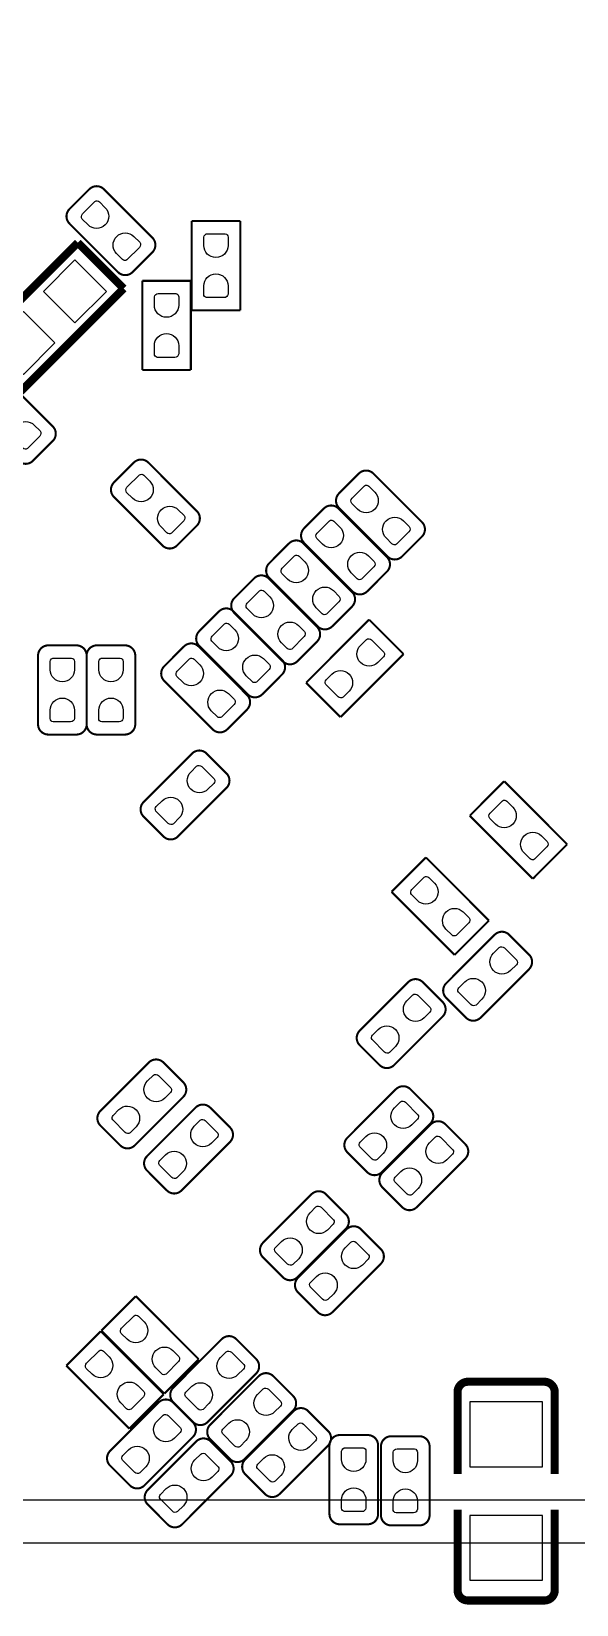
# Model space of a CAD drawing. Extents: x -10 to 106, y -8 to 52.
# Drawn here: x 53.65 to 60.38, y 21.72 to 41.12 of the extents above; entities that cross this region are included whole.
import ezdxf

# ---------------------------------------------------------------- set-up
doc = ezdxf.new("R2010")
doc.units = 0
for name, color, linetype in [('PG_ASSEMBLY_BOTTOM', 12, 'CONTINUOUS'), ('PG_SILKSCREEN_BOTTOM', 7, 'CONTINUOUS'), ('PIN_BOTTOM', 240, 'CONTINUOUS')]:
    doc.layers.add(name, color=color, linetype=linetype)

msp = doc.modelspace()

# ---------------------------------------------------------------- linework, layer by layer
at = {"layer": 'PG_ASSEMBLY_BOTTOM'}
msp.add_lwpolyline([(13.428574, 45.150507), (89.57879, 45.150507), (89.57879, 36.825707), (89.578586, 36.825707, 1.000018), (89.578586, 31.32549), (89.57879, 31.32549), (89.57879, 23.000691), (13.428574, 23.000691)], format="xyb", dxfattribs=at)
for points, const_width in [([(54.548303, 39.170178, 0.414173), (54.368675, 39.170178)], 0.0254), ([(54.123895, 38.925373, 0.414232), (54.123895, 38.74577)], 0.0254), ([(55.146575, 38.392278, 0.414169), (55.146575, 38.571881)], 0.0254), ([(54.722166, 38.147473, 0.414228), (54.90177, 38.147473)], 0.0254), ([(53.917469, 36.065282, 0.414169), (53.917469, 36.244886)], 0.0254), ([(53.49306, 35.820477, 0.414228), (53.672664, 35.820477)], 0.0254), ([(55.097324, 35.798735, 0.414228), (54.917721, 35.798735)], 0.0254), ([(57.874357, 35.66348, 0.414228), (57.694754, 35.66348)], 0.0254), ([(54.672916, 35.553929, 0.414169), (54.672916, 35.374326)], 0.0254), ([(57.449949, 35.418674, 0.414169), (57.449949, 35.239071)], 0.0254), ([(55.695596, 35.020834, 0.414232), (55.695596, 35.200438)], 0.0254), ([(57.443294, 35.232416, 0.414228), (57.26369, 35.232416)], 0.0254), ([(57.018885, 34.987611, 0.414169), (57.018885, 34.808008)], 0.0254), ([(58.472629, 34.885579, 0.414232), (58.472629, 35.065183)], 0.0254), ([(55.271187, 34.776029, 0.414173), (55.450816, 34.776029)], 0.0254), ([(57.012256, 34.801353, 0.414228), (56.832652, 34.801353)], 0.0254), ([(56.587847, 34.556548, 0.414169), (56.587847, 34.376944)], 0.0254), ([(58.041565, 34.454516, 0.414232), (58.041565, 34.634119)], 0.0254), ([(58.04822, 34.640774, 0.414173), (58.227849, 34.640774)], 0.0254), ([(56.581192, 34.370315, 0.414228), (56.401589, 34.370315)], 0.0254), ([(57.610527, 34.023452, 0.414232), (57.610527, 34.203056)], 0.0254), ([(57.617157, 34.209711, 0.414173), (57.796786, 34.209711)], 0.0254), ([(56.148656, 33.963153, 0.414228), (55.969052, 33.963153)], 0.0254), ([(56.156784, 34.12551, 0.414169), (56.156784, 33.945906)], 0.0254), ([(57.179464, 33.592414, 0.414232), (57.179464, 33.772018)], 0.0254), ([(57.186119, 33.778647, 0.414173), (57.365748, 33.778647)], 0.0254), ([(55.716856, 33.531353, 0.414228), (55.537252, 33.531353)], 0.0254), ([(55.724247, 33.718348, 0.414169), (55.724247, 33.538744)], 0.0254), ([(53.862884, 33.544637, 0.414214), (53.735884, 33.417637)], 0.0254), ([(54.336086, 33.417637, 0.414135), (54.209086, 33.544637)], 0.0254), ([(54.462299, 33.544637, 0.414214), (54.335299, 33.417637)], 0.0254), ([(54.935501, 33.417637, 0.414135), (54.808501, 33.544637)], 0.0254), ([(56.746927, 33.185252, 0.414232), (56.746927, 33.364856)], 0.0254), ([(55.292447, 33.286548, 0.414169), (55.292447, 33.106944)], 0.0254), ([(56.755055, 33.347609, 0.414173), (56.934684, 33.347609)], 0.0254), ([(56.315127, 32.753452, 0.414232), (56.315127, 32.933056)], 0.0254), ([(56.322519, 32.940447, 0.414173), (56.502148, 32.940447)], 0.0254), ([(53.735884, 32.571538, 0.414253), (53.862884, 32.444538)], 0.0254), ([(54.209086, 32.444538, 0.414175), (54.336086, 32.571538)], 0.0254), ([(54.335299, 32.571538, 0.414253), (54.462299, 32.444538)], 0.0254), ([(54.808501, 32.444538, 0.414175), (54.935501, 32.571538)], 0.0254), ([(55.890719, 32.508647, 0.414173), (56.070348, 32.508647)], 0.0254), ([(55.816348, 32.210527, 0.414232), (55.636744, 32.210527)], 0.0254), ([(56.061153, 31.786119, 0.414173), (56.061153, 31.965748)], 0.0254), ([(55.038447, 31.612256, 0.414228), (55.038447, 31.432652)], 0.0254), ([(55.283252, 31.187847, 0.414169), (55.462856, 31.187847)], 0.0254), ([(59.550148, 29.975327, 0.414232), (59.370544, 29.975327)], 0.0254), ([(59.794953, 29.550919, 0.414173), (59.794953, 29.730548)], 0.0254), ([(58.483373, 29.391127, 0.414232), (58.30377, 29.391127)], 0.0254), ([(58.772247, 29.377056, 0.414228), (58.772247, 29.197452)], 0.0254), ([(58.728178, 28.966719, 0.414173), (58.728178, 29.146348)], 0.0254), ([(59.017052, 28.952647, 0.414169), (59.196656, 28.952647)], 0.0254), ([(57.705473, 28.792856, 0.414228), (57.705473, 28.613252)], 0.0254), ([(55.282948, 28.400527, 0.414232), (55.103344, 28.400527)], 0.0254), ([(57.950278, 28.368447, 0.414169), (58.129881, 28.368447)], 0.0254), ([(55.527753, 27.976119, 0.414173), (55.527753, 28.155748)], 0.0254), ([(58.330948, 28.070327, 0.414232), (58.151344, 28.070327)], 0.0254), ([(54.505047, 27.802256, 0.414228), (54.505047, 27.622652)], 0.0254), ([(55.859528, 27.844267, 0.414232), (55.679924, 27.844267)], 0.0254), ([(58.575753, 27.645919, 0.414173), (58.575753, 27.825548)], 0.0254), ([(56.104333, 27.419859, 0.414173), (56.104333, 27.599488)], 0.0254), ([(58.762748, 27.638527, 0.414232), (58.583144, 27.638527)], 0.0254), ([(54.749852, 27.377847, 0.414169), (54.929456, 27.377847)], 0.0254), ([(57.553047, 27.472056, 0.414228), (57.553047, 27.292452)], 0.0254), ([(59.007553, 27.214119, 0.414173), (59.007553, 27.393748)], 0.0254), ([(55.081627, 27.245996, 0.414228), (55.081627, 27.066392)], 0.0254), ([(57.797852, 27.047647, 0.414169), (57.977456, 27.047647)], 0.0254), ([(57.984847, 27.040256, 0.414228), (57.984847, 26.860652)], 0.0254), ([(55.326432, 26.821587, 0.414169), (55.506036, 26.821587)], 0.0254), ([(57.289548, 26.774927, 0.414232), (57.109944, 26.774927)], 0.0254), ([(58.229652, 26.615847, 0.414169), (58.409256, 26.615847)], 0.0254), ([(57.534353, 26.350519, 0.414173), (57.534353, 26.530148)], 0.0254), ([(57.721348, 26.343127, 0.414232), (57.541744, 26.343127)], 0.0254), ([(56.511647, 26.176656, 0.414228), (56.511647, 25.997052)], 0.0254), ([(57.966153, 25.918719, 0.414173), (57.966153, 26.098348)], 0.0254), ([(56.756452, 25.752247, 0.414169), (56.936056, 25.752247)], 0.0254), ([(56.943447, 25.744856, 0.414228), (56.943447, 25.565252)], 0.0254), ([(57.188252, 25.320447, 0.414169), (57.367856, 25.320447)], 0.0254), ([(56.182158, 24.98852, 0.414169), (56.002555, 24.98852)], 0.0254), ([(56.426964, 24.564111, 0.414228), (56.426964, 24.743715)], 0.0254), ([(56.638596, 24.532082, 0.414169), (56.458993, 24.532082)], 0.0254), ([(59.039811, 24.462689, 0.414448), (58.912811, 24.335689)], 0.1), ([(60.111589, 24.335689, 0.414448), (59.984589, 24.462689)], 0.1), ([(55.402328, 24.206987, 0.414232), (55.222724, 24.206987)], 0.0254), ([(55.404258, 24.390248, 0.414173), (55.404258, 24.21062)], 0.0254), ([(56.883402, 24.107673, 0.414228), (56.883402, 24.287277)], 0.0254), ([(57.06966, 24.101019, 0.414169), (56.890056, 24.101019)], 0.0254), ([(55.647133, 23.782579, 0.414173), (55.647133, 23.962208)], 0.0254), ([(55.649063, 23.96584, 0.414232), (55.828667, 23.96584)], 0.0254), ([(55.860696, 23.93381, 0.414173), (55.860696, 23.754182)], 0.0254), ([(57.314465, 23.67661, 0.414228), (57.314465, 23.856213)], 0.0254), ([(55.867148, 23.726927, 0.414232), (55.687544, 23.726927)], 0.0254), ([(57.458966, 23.805388, 0.414175), (57.331966, 23.678388)], 0.0254), ([(57.932168, 23.678388, 0.414253), (57.805168, 23.805388)], 0.0254), ([(58.094499, 23.791037, 0.414175), (57.967499, 23.664037)], 0.0254), ([(58.567701, 23.664037, 0.414253), (58.440701, 23.791037)], 0.0254), ([(54.624427, 23.608716, 0.414228), (54.624427, 23.429112)], 0.0254), ([(56.105501, 23.509402, 0.414232), (56.285105, 23.509402)], 0.0254), ([(56.111953, 23.302519, 0.414173), (56.111953, 23.482148)], 0.0254), ([(56.291759, 23.502747, 0.414173), (56.291759, 23.323118)], 0.0254), ([(54.869232, 23.184307, 0.414169), (55.048836, 23.184307)], 0.0254), ([(55.089247, 23.128656, 0.414228), (55.089247, 22.949052)], 0.0254), ([(56.536565, 23.078338, 0.414232), (56.716168, 23.078338)], 0.0254), ([(55.334052, 22.704247, 0.414169), (55.513656, 22.704247)], 0.0254), ([(57.331966, 22.832289, 0.414135), (57.458966, 22.705289)], 0.0254), ([(57.805168, 22.705289, 0.414214), (57.932168, 22.832289)], 0.0254), ([(57.967499, 22.817938, 0.414135), (58.094499, 22.690938)], 0.0254), ([(58.440701, 22.690938, 0.414214), (58.567701, 22.817938)], 0.0254), ([(58.912811, 21.892311, 0.414448), (59.039811, 21.765311)], 0.1), ([(59.984589, 21.765311, 0.414448), (60.111589, 21.892311)], 0.1)]:
    msp.add_lwpolyline(points, format="xyb", dxfattribs=dict(at, const_width=const_width))
for points, const_width in [([(54.368675, 39.170178), (54.123895, 38.925373)], 0.0254), ([(55.146575, 38.571881), (54.548303, 39.170178)], 0.0254), ([(54.123895, 38.74577), (54.722166, 38.147473)], 0.0254), ([(55.630775, 38.77691), (55.630775, 37.67709)], 0.0254), ([(56.230825, 38.77691), (55.630775, 38.77691)], 0.0254), ([(56.230825, 37.67709), (56.230825, 38.77691)], 0.0254), ([(54.226892, 38.511175), (52.954225, 37.238508)], 0.1), ([(54.792575, 37.945492), (54.226892, 38.511175)], 0.1), ([(54.90177, 38.147473), (55.146575, 38.392278)], 0.0254), ([(55.021175, 38.04031), (55.021175, 36.94049)], 0.0254), ([(55.621225, 38.04031), (55.021175, 38.04031)], 0.0254), ([(55.621225, 36.94049), (55.621225, 38.04031)], 0.0254), ([(53.519908, 36.672825), (54.792575, 37.945492)], 0.1), ([(55.630775, 37.67709), (56.230825, 37.67709)], 0.0254), ([(55.021175, 36.94049), (55.621225, 36.94049)], 0.0254), ([(53.917469, 36.244886), (53.319197, 36.843183)], 0.0254), ([(53.672664, 35.820477), (53.917469, 36.065282)], 0.0254), ([(54.917721, 35.798735), (54.672916, 35.553929)], 0.0254), ([(55.695596, 35.200438), (55.097324, 35.798735)], 0.0254), ([(57.694754, 35.66348), (57.449949, 35.418674)], 0.0254), ([(58.472629, 35.065183), (57.874357, 35.66348)], 0.0254), ([(54.672916, 35.374326), (55.271187, 34.776029)], 0.0254), ([(57.26369, 35.232416), (57.018885, 34.987611)], 0.0254), ([(58.041565, 34.634119), (57.443294, 35.232416)], 0.0254), ([(57.449949, 35.239071), (58.04822, 34.640774)], 0.0254), ([(55.450816, 34.776029), (55.695596, 35.020834)], 0.0254), ([(56.832652, 34.801353), (56.587847, 34.556548)], 0.0254), ([(57.610527, 34.203056), (57.012256, 34.801353)], 0.0254), ([(57.018885, 34.808008), (57.617157, 34.209711)], 0.0254), ([(58.227849, 34.640774), (58.472629, 34.885579)], 0.0254), ([(56.401589, 34.370315), (56.156784, 34.12551)], 0.0254), ([(57.179464, 33.772018), (56.581192, 34.370315)], 0.0254), ([(56.587847, 34.376944), (57.186119, 33.778647)], 0.0254), ([(57.796786, 34.209711), (58.041565, 34.454516)], 0.0254), ([(55.969052, 33.963153), (55.724247, 33.718348)], 0.0254), ([(56.746927, 33.364856), (56.148656, 33.963153)], 0.0254), ([(56.156784, 33.945906), (56.755055, 33.347609)], 0.0254), ([(57.365748, 33.778647), (57.610527, 34.023452)], 0.0254), ([(57.821627, 33.861908), (57.04393, 33.084211)], 0.0254), ([(58.245908, 33.437627), (57.821627, 33.861908)], 0.0254), ([(56.934684, 33.347609), (57.179464, 33.592414)], 0.0254), ([(53.735884, 33.417637), (53.735884, 32.571538)], 0.0254), ([(54.209086, 33.544637), (53.862884, 33.544637)], 0.0254), ([(54.335299, 33.417637), (54.335299, 32.571538)], 0.0254), ([(54.336086, 32.571538), (54.336086, 33.417637)], 0.0254), ([(54.808501, 33.544637), (54.462299, 33.544637)], 0.0254), ([(54.935501, 32.571538), (54.935501, 33.417637)], 0.0254), ([(55.537252, 33.531353), (55.292447, 33.286548)], 0.0254), ([(56.315127, 32.933056), (55.716856, 33.531353)], 0.0254), ([(55.724247, 33.538744), (56.322519, 32.940447)], 0.0254), ([(57.468211, 32.65993), (58.245908, 33.437627)], 0.0254), ([(56.502148, 32.940447), (56.746927, 33.185252)], 0.0254), ([(55.292447, 33.106944), (55.890719, 32.508647)], 0.0254), ([(57.04393, 33.084211), (57.468211, 32.65993)], 0.0254), ([(56.070348, 32.508647), (56.315127, 32.753452)], 0.0254), ([(53.862884, 32.444538), (54.209086, 32.444538)], 0.0254), ([(54.462299, 32.444538), (54.808501, 32.444538)], 0.0254), ([(55.636744, 32.210527), (55.038447, 31.612256)], 0.0254), ([(56.061153, 31.965748), (55.816348, 32.210527)], 0.0254), ([(59.487892, 31.868389), (59.063611, 31.444108)], 0.0254), ([(60.265589, 31.090692), (59.487892, 31.868389)], 0.0254), ([(55.462856, 31.187847), (56.061153, 31.786119)], 0.0254), ([(55.038447, 31.432652), (55.283252, 31.187847)], 0.0254), ([(59.063611, 31.444108), (59.841308, 30.666411)], 0.0254), ([(59.841308, 30.666411), (60.265589, 31.090692)], 0.0254), ([(58.522692, 30.928589), (58.098411, 30.504308)], 0.0254), ([(59.300389, 30.150892), (58.522692, 30.928589)], 0.0254), ([(58.098411, 30.504308), (58.876108, 29.726611)], 0.0254), ([(58.876108, 29.726611), (59.300389, 30.150892)], 0.0254), ([(59.370544, 29.975327), (58.772247, 29.377056)], 0.0254), ([(59.794953, 29.730548), (59.550148, 29.975327)], 0.0254), ([(59.196656, 28.952647), (59.794953, 29.550919)], 0.0254), ([(58.30377, 29.391127), (57.705473, 28.792856)], 0.0254), ([(58.728178, 29.146348), (58.483373, 29.391127)], 0.0254), ([(58.772247, 29.197452), (59.017052, 28.952647)], 0.0254), ([(58.129881, 28.368447), (58.728178, 28.966719)], 0.0254), ([(57.705473, 28.613252), (57.950278, 28.368447)], 0.0254), ([(55.103344, 28.400527), (54.505047, 27.802256)], 0.0254), ([(55.527753, 28.155748), (55.282948, 28.400527)], 0.0254), ([(54.929456, 27.377847), (55.527753, 27.976119)], 0.0254), ([(58.151344, 28.070327), (57.553047, 27.472056)], 0.0254), ([(58.575753, 27.825548), (58.330948, 28.070327)], 0.0254), ([(55.679924, 27.844267), (55.081627, 27.245996)], 0.0254), ([(56.104333, 27.599488), (55.859528, 27.844267)], 0.0254), ([(54.505047, 27.622652), (54.749852, 27.377847)], 0.0254), ([(57.977456, 27.047647), (58.575753, 27.645919)], 0.0254), ([(58.583144, 27.638527), (57.984847, 27.040256)], 0.0254), ([(59.007553, 27.393748), (58.762748, 27.638527)], 0.0254), ([(55.506036, 26.821587), (56.104333, 27.419859)], 0.0254), ([(57.553047, 27.292452), (57.797852, 27.047647)], 0.0254), ([(58.409256, 26.615847), (59.007553, 27.214119)], 0.0254), ([(55.081627, 27.066392), (55.326432, 26.821587)], 0.0254), ([(57.109944, 26.774927), (56.511647, 26.176656)], 0.0254), ([(57.534353, 26.530148), (57.289548, 26.774927)], 0.0254), ([(57.984847, 26.860652), (58.229652, 26.615847)], 0.0254), ([(56.936056, 25.752247), (57.534353, 26.350519)], 0.0254), ([(57.541744, 26.343127), (56.943447, 25.744856)], 0.0254), ([(57.966153, 26.098348), (57.721348, 26.343127)], 0.0254), ([(56.511647, 25.997052), (56.756452, 25.752247)], 0.0254), ([(57.367856, 25.320447), (57.966153, 25.918719)], 0.0254), ([(54.941292, 25.518389), (54.517011, 25.094108)], 0.0254), ([(55.718989, 24.740692), (54.941292, 25.518389)], 0.0254), ([(56.943447, 25.565252), (57.188252, 25.320447)], 0.0254), ([(54.509492, 25.086589), (54.085211, 24.662308)], 0.0254), ([(55.287189, 24.308892), (54.509492, 25.086589)], 0.0254), ([(54.517011, 25.094108), (55.294708, 24.316411)], 0.0254), ([(56.002555, 24.98852), (55.404258, 24.390248)], 0.0254), ([(56.426964, 24.743715), (56.182158, 24.98852)], 0.0254), ([(54.085211, 24.662308), (54.862908, 23.884611)], 0.0254), ([(55.294708, 24.316411), (55.718989, 24.740692)], 0.0254), ([(55.828667, 23.96584), (56.426964, 24.564111)], 0.0254), ([(56.458993, 24.532082), (55.860696, 23.93381)], 0.0254), ([(56.883402, 24.287277), (56.638596, 24.532082)], 0.0254), ([(59.984589, 24.462689), (59.039811, 24.462689)], 0.1), ([(54.862908, 23.884611), (55.287189, 24.308892)], 0.0254), ([(58.912811, 24.335689), (58.912811, 23.326293)], 0.1), ([(60.111589, 24.335689), (60.111589, 23.326293)], 0.1), ([(55.222724, 24.206987), (54.624427, 23.608716)], 0.0254), ([(55.647133, 23.962208), (55.402328, 24.206987)], 0.0254), ([(55.404258, 24.21062), (55.649063, 23.96584)], 0.0254), ([(56.285105, 23.509402), (56.883402, 24.107673)], 0.0254), ([(56.890056, 24.101019), (56.291759, 23.502747)], 0.0254), ([(57.314465, 23.856213), (57.06966, 24.101019)], 0.0254), ([(55.048836, 23.184307), (55.647133, 23.782579)], 0.0254), ([(55.687544, 23.726927), (55.089247, 23.128656)], 0.0254), ([(55.860696, 23.754182), (56.105501, 23.509402)], 0.0254), ([(56.111953, 23.482148), (55.867148, 23.726927)], 0.0254), ([(56.716168, 23.078338), (57.314465, 23.67661)], 0.0254), ([(57.331966, 23.678388), (57.331966, 22.832289)], 0.0254), ([(57.805168, 23.805388), (57.458966, 23.805388)], 0.0254), ([(57.932168, 22.832289), (57.932168, 23.678388)], 0.0254), ([(57.967499, 23.664037), (57.967499, 22.817938)], 0.0254), ([(58.440701, 23.791037), (58.094499, 23.791037)], 0.0254), ([(58.567701, 22.817938), (58.567701, 23.664037)], 0.0254), ([(54.624427, 23.429112), (54.869232, 23.184307)], 0.0254), ([(55.513656, 22.704247), (56.111953, 23.302519)], 0.0254), ([(56.291759, 23.323118), (56.536565, 23.078338)], 0.0254), ([(55.089247, 22.949052), (55.334052, 22.704247)], 0.0254), ([(58.912811, 21.892311), (58.912811, 22.884892)], 0.1), ([(60.111589, 21.892311), (60.111589, 22.884892)], 0.1), ([(57.458966, 22.705289), (57.805168, 22.705289)], 0.0254), ([(58.094499, 22.690938), (58.440701, 22.690938)], 0.0254), ([(59.039811, 21.765311), (59.984589, 21.765311)], 0.1)]:
    msp.add_lwpolyline(points, dxfattribs=dict(at, const_width=const_width))
at = {"layer": 'PG_SILKSCREEN_BOTTOM'}
msp.add_lwpolyline([(39.428674, 22.475596), (89.428676, 22.475596)], dxfattribs=at)
at = {"layer": 'PIN_BOTTOM'}
for points in [[(54.352495, 38.729437), (54.280664, 38.801294, -0.376249), (54.284905, 38.865632), (54.437559, 39.018286, -0.366136), (54.492906, 39.013536), (54.564763, 38.941705, -0.998987)], [(54.918305, 38.588163), (54.990136, 38.516306, -0.376249), (54.985895, 38.451968), (54.833241, 38.299314, -0.366136), (54.777894, 38.304064), (54.706037, 38.375895, -0.998987)], [(55.780711, 38.477012), (55.780711, 38.578612, -0.376179), (55.8292, 38.621106), (56.0451, 38.621106, -0.366154), (56.080889, 38.578612), (56.080889, 38.477012, -0.999013)], [(56.080889, 37.976988), (56.080889, 37.875388, -0.376179), (56.0324, 37.832894), (55.8165, 37.832894, -0.366154), (55.780711, 37.875388), (55.780711, 37.976988, -0.999013)], [(55.171111, 37.740412), (55.171111, 37.842012, -0.376179), (55.2196, 37.884506), (55.4355, 37.884506, -0.366154), (55.471289, 37.842012), (55.471289, 37.740412, -0.999013)], [(55.471289, 37.240388), (55.471289, 37.138788, -0.376179), (55.4228, 37.096294), (55.2069, 37.096294, -0.366154), (55.171111, 37.138788), (55.171111, 37.240388, -0.999013)], [(53.689199, 36.261167), (53.76103, 36.18931, -0.376249), (53.756789, 36.124972), (53.604135, 35.972318, -0.366136), (53.548788, 35.977068), (53.476931, 36.048899, -0.998987)], [(54.901186, 35.358045), (54.829354, 35.429901, -0.376249), (54.833596, 35.494239), (54.98625, 35.646893, -0.366136), (55.041597, 35.642144), (55.113453, 35.570312, -0.998987)], [(57.678218, 35.22279), (57.606387, 35.294646, -0.376249), (57.610629, 35.358984), (57.763283, 35.511638, -0.366136), (57.81863, 35.506889), (57.890486, 35.435057, -0.998987)], [(55.466996, 35.21677), (55.538827, 35.144913, -0.376249), (55.534585, 35.080575), (55.381931, 34.927921, -0.366136), (55.326585, 34.932671), (55.254728, 35.004502, -0.998987)], [(58.244029, 35.081515), (58.31586, 35.009658, -0.376249), (58.311618, 34.94532), (58.158964, 34.792666, -0.366136), (58.103618, 34.797416), (58.031761, 34.869247, -0.998987)], [(57.247155, 34.791726), (57.175324, 34.863583, -0.376249), (57.179566, 34.927921), (57.33222, 35.080575, -0.366136), (57.387566, 35.075825), (57.459423, 35.003994, -0.998987)], [(56.816117, 34.360663), (56.744286, 34.432519, -0.376249), (56.748528, 34.496858), (56.901182, 34.649512, -0.366136), (56.956528, 34.644762), (57.028385, 34.572931, -0.998987)], [(57.812965, 34.650451), (57.884797, 34.578595, -0.376249), (57.880555, 34.514257), (57.727901, 34.361603, -0.366136), (57.672554, 34.366352), (57.600698, 34.438184, -0.998987)], [(56.385054, 33.929625), (56.313222, 34.001481, -0.376249), (56.317464, 34.06582), (56.470118, 34.218474, -0.366136), (56.525465, 34.213724), (56.597321, 34.141893, -0.998987)], [(57.381927, 34.219388), (57.453759, 34.147531, -0.376249), (57.449517, 34.083193), (57.296863, 33.930539, -0.366136), (57.241516, 33.935289), (57.16966, 34.00712, -0.998987)], [(55.952517, 33.522463), (55.880686, 33.594319, -0.376249), (55.884928, 33.658658), (56.037582, 33.811312, -0.366136), (56.092928, 33.806562), (56.164785, 33.734731, -0.998987)], [(56.950864, 33.78835), (57.022695, 33.716493, -0.376249), (57.018453, 33.652155), (56.865799, 33.499501, -0.366136), (56.810453, 33.504251), (56.738596, 33.576082, -0.998987)], [(57.715556, 33.543824), (57.787413, 33.615655, -0.376249), (57.851751, 33.611414), (58.004405, 33.45876, -0.366136), (57.999655, 33.403413), (57.927824, 33.331556, -0.998987)], [(53.885998, 33.24446), (53.885998, 33.34606, -0.376179), (53.934487, 33.388554), (54.150387, 33.388554, -0.366154), (54.186176, 33.34606), (54.186176, 33.24446, -0.999013)], [(54.485413, 33.24446), (54.485413, 33.34606, -0.376179), (54.533902, 33.388554), (54.749802, 33.388554, -0.366154), (54.78559, 33.34606), (54.78559, 33.24446, -0.999013)], [(55.520717, 33.090663), (55.448886, 33.162519, -0.376249), (55.453128, 33.226858), (55.605782, 33.379512, -0.366136), (55.661128, 33.374762), (55.732985, 33.302931, -0.998987)], [(56.518327, 33.381188), (56.590159, 33.309331, -0.376249), (56.585917, 33.244993), (56.433263, 33.092339, -0.366136), (56.377916, 33.097089), (56.30606, 33.16892, -0.998987)], [(57.574282, 32.978014), (57.502425, 32.906183, -0.376249), (57.438087, 32.910424), (57.285433, 33.063078, -0.366136), (57.290183, 33.118425), (57.362014, 33.190282, -0.998987)], [(56.086527, 32.949388), (56.158359, 32.877531, -0.376249), (56.154117, 32.813193), (56.001463, 32.660539, -0.366136), (55.946116, 32.665289), (55.87426, 32.73712, -0.998987)], [(54.186176, 32.744435), (54.186176, 32.642835, -0.376179), (54.137687, 32.600341), (53.921787, 32.600341, -0.366154), (53.885998, 32.642835), (53.885998, 32.744435, -0.999013)], [(54.78559, 32.744435), (54.78559, 32.642835, -0.376179), (54.737102, 32.600341), (54.521202, 32.600341, -0.366154), (54.485413, 32.642835), (54.485413, 32.744435, -0.999013)], [(55.620412, 31.981927), (55.692269, 32.053759, -0.376249), (55.756607, 32.049517), (55.909261, 31.896863, -0.366136), (55.904511, 31.841516), (55.83268, 31.76966, -0.998987)], [(55.479137, 31.416117), (55.407281, 31.344286, -0.376249), (55.342942, 31.348528), (55.190288, 31.501182, -0.366136), (55.195038, 31.556528), (55.266869, 31.628385, -0.998987)], [(59.381695, 31.338037), (59.309864, 31.409894, -0.376249), (59.314105, 31.474232), (59.466759, 31.626886, -0.366136), (59.522106, 31.622136), (59.593963, 31.550305, -0.998987)], [(59.947505, 31.196763), (60.019336, 31.124906, -0.376249), (60.015095, 31.060568), (59.862441, 30.907914, -0.366136), (59.807094, 30.912664), (59.735237, 30.984495, -0.998987)], [(58.416495, 30.398237), (58.344664, 30.470094, -0.376249), (58.348905, 30.534432), (58.501559, 30.687086, -0.366136), (58.556906, 30.682336), (58.628763, 30.610505, -0.998987)], [(58.982305, 30.256963), (59.054136, 30.185106, -0.376249), (59.049895, 30.120768), (58.897241, 29.968114, -0.366136), (58.841894, 29.972864), (58.770037, 30.044695, -0.998987)], [(59.354212, 29.746727), (59.426069, 29.818559, -0.376249), (59.490407, 29.814317), (59.643061, 29.661663, -0.366136), (59.638311, 29.606316), (59.56648, 29.53446, -0.998987)], [(59.212937, 29.180917), (59.141081, 29.109086, -0.376249), (59.076742, 29.113328), (58.924088, 29.265982, -0.366136), (58.928838, 29.321328), (59.000669, 29.393185, -0.998987)], [(58.287437, 29.162527), (58.359294, 29.234359, -0.376249), (58.423632, 29.230117), (58.576286, 29.077463, -0.366136), (58.571536, 29.022116), (58.499705, 28.95026, -0.998987)], [(58.146163, 28.596717), (58.074306, 28.524886, -0.376249), (58.009968, 28.529128), (57.857314, 28.681782, -0.366136), (57.862064, 28.737128), (57.933895, 28.808985, -0.998987)], [(55.087012, 28.171927), (55.158869, 28.243759, -0.376249), (55.223207, 28.239517), (55.375861, 28.086863, -0.366136), (55.371111, 28.031516), (55.29928, 27.95966, -0.998987)], [(54.945737, 27.606117), (54.873881, 27.534286, -0.376249), (54.809542, 27.538528), (54.656888, 27.691182, -0.366136), (54.661638, 27.746528), (54.733469, 27.818385, -0.998987)], [(58.135012, 27.841727), (58.206869, 27.913559, -0.376249), (58.271207, 27.909317), (58.423861, 27.756663, -0.366136), (58.419111, 27.701316), (58.34728, 27.62946, -0.998987)], [(55.663592, 27.615667), (55.735449, 27.687499, -0.376249), (55.799787, 27.683257), (55.952441, 27.530603, -0.366136), (55.947691, 27.475256), (55.87586, 27.4034, -0.998987)], [(57.993737, 27.275917), (57.921881, 27.204086, -0.376249), (57.857542, 27.208328), (57.704888, 27.360982, -0.366136), (57.709638, 27.416328), (57.781469, 27.488185, -0.998987)], [(58.566812, 27.409927), (58.638669, 27.481759, -0.376249), (58.703007, 27.477517), (58.855661, 27.324863, -0.366136), (58.850911, 27.269516), (58.77908, 27.19766, -0.998987)], [(55.522317, 27.049857), (55.450461, 26.978026, -0.376249), (55.386122, 26.982268), (55.233468, 27.134922, -0.366136), (55.238218, 27.190268), (55.310049, 27.262125, -0.998987)], [(58.425537, 26.844117), (58.353681, 26.772286, -0.376249), (58.289342, 26.776528), (58.136688, 26.929182, -0.366136), (58.141438, 26.984528), (58.213269, 27.056385, -0.998987)], [(57.093612, 26.546327), (57.165469, 26.618159, -0.376249), (57.229807, 26.613917), (57.382461, 26.461263, -0.366136), (57.377711, 26.405916), (57.30588, 26.33406, -0.998987)], [(56.952337, 25.980517), (56.880481, 25.908686, -0.376249), (56.816142, 25.912928), (56.663488, 26.065582, -0.366136), (56.668238, 26.120928), (56.740069, 26.192785, -0.998987)], [(57.525412, 26.114527), (57.597269, 26.186359, -0.376249), (57.661607, 26.182117), (57.814261, 26.029463, -0.366136), (57.809511, 25.974116), (57.73768, 25.90226, -0.998987)], [(57.384137, 25.548717), (57.312281, 25.476886, -0.376249), (57.247942, 25.481128), (57.095288, 25.633782, -0.366136), (57.100038, 25.689128), (57.171869, 25.760985, -0.998987)], [(54.835095, 24.988037), (54.763264, 25.059894, -0.376249), (54.767505, 25.124232), (54.920159, 25.276886, -0.366136), (54.975506, 25.272136), (55.047363, 25.200305, -0.998987)], [(54.403295, 24.556237), (54.331464, 24.628094, -0.376249), (54.335705, 24.692432), (54.488359, 24.845086, -0.366136), (54.543706, 24.840336), (54.615563, 24.768505, -0.998987)], [(55.400905, 24.846763), (55.472736, 24.774906, -0.376249), (55.468495, 24.710568), (55.315841, 24.557914, -0.366136), (55.260494, 24.562664), (55.188637, 24.634495, -0.998987)], [(55.986274, 24.76025), (56.05813, 24.832081, -0.376249), (56.122468, 24.82784), (56.275122, 24.675186, -0.366136), (56.270373, 24.619839), (56.198541, 24.547982, -0.998987)], [(54.969105, 24.414963), (55.040936, 24.343106, -0.376249), (55.036695, 24.278768), (54.884041, 24.126114, -0.366136), (54.828694, 24.130864), (54.756837, 24.202695, -0.998987)], [(55.844999, 24.19444), (55.773142, 24.122609, -0.376249), (55.708804, 24.12685), (55.55615, 24.279504, -0.366136), (55.5609, 24.334851), (55.632731, 24.406708, -0.998987)], [(56.442712, 24.303812), (56.514568, 24.375643, -0.376249), (56.578906, 24.371402), (56.73156, 24.218748, -0.366136), (56.726811, 24.163401), (56.654979, 24.091544, -0.998987)], [(55.206392, 23.978387), (55.278249, 24.050219, -0.376249), (55.342587, 24.045977), (55.495241, 23.893323, -0.366136), (55.490491, 23.837976), (55.41866, 23.76612, -0.998987)], [(56.301437, 23.738002), (56.22958, 23.666171, -0.376249), (56.165242, 23.670412), (56.012588, 23.823066, -0.366136), (56.017338, 23.878413), (56.089169, 23.95027, -0.998987)], [(56.873775, 23.872749), (56.945632, 23.94458, -0.376249), (57.00997, 23.940338), (57.162624, 23.787684, -0.366136), (57.157874, 23.732338), (57.086043, 23.660481, -0.998987)], [(55.065117, 23.412577), (54.993261, 23.340746, -0.376249), (54.928922, 23.344988), (54.776268, 23.497642, -0.366136), (54.781018, 23.552988), (54.852849, 23.624845, -0.998987)], [(55.671212, 23.498327), (55.743069, 23.570159, -0.376249), (55.807407, 23.565917), (55.960061, 23.413263, -0.366136), (55.955311, 23.357916), (55.88348, 23.28606, -0.998987)], [(56.7325, 23.306938), (56.660644, 23.235107, -0.376249), (56.596305, 23.239349), (56.443651, 23.392003, -0.366136), (56.448401, 23.44735), (56.520232, 23.519206, -0.998987)], [(57.481876, 23.50549), (57.481876, 23.60709, -0.376179), (57.530365, 23.649584), (57.746265, 23.649584, -0.366154), (57.782054, 23.60709), (57.782054, 23.50549, -0.999013)], [(58.11741, 23.491139), (58.11741, 23.592739, -0.376179), (58.165898, 23.635233), (58.381798, 23.635233, -0.366154), (58.417587, 23.592739), (58.417587, 23.491139, -0.999013)], [(55.529937, 22.932517), (55.458081, 22.860686, -0.376249), (55.393742, 22.864928), (55.241088, 23.017582, -0.366136), (55.245838, 23.072928), (55.317669, 23.144785, -0.998987)], [(57.782054, 23.005466), (57.782054, 22.903866, -0.376179), (57.733565, 22.861372), (57.517665, 22.861372, -0.366154), (57.481876, 22.903866), (57.481876, 23.005466, -0.999013)], [(58.417587, 22.991115), (58.417587, 22.889515, -0.376179), (58.369098, 22.847021), (58.153198, 22.847021, -0.366154), (58.11741, 22.889515), (58.11741, 22.991115, -0.999013)]]:
    msp.add_lwpolyline(points, format="xyb", close=True, dxfattribs=at)
for points in [[(53.802817, 37.910262), (54.191662, 37.521417), (54.580507, 37.910262), (54.191662, 38.299107)], [(53.166293, 37.273738), (53.555138, 36.884893), (53.943983, 37.273738), (53.555138, 37.662583)], [(59.962199, 24.213998), (59.062201, 24.213998), (59.062201, 23.413999), (59.962199, 23.413999)], [(59.962199, 22.814001), (59.062201, 22.814001), (59.062201, 22.014002), (59.962199, 22.014002)]]:
    msp.add_lwpolyline(points, close=True, dxfattribs=at)

doc.saveas('drawing.dxf')
